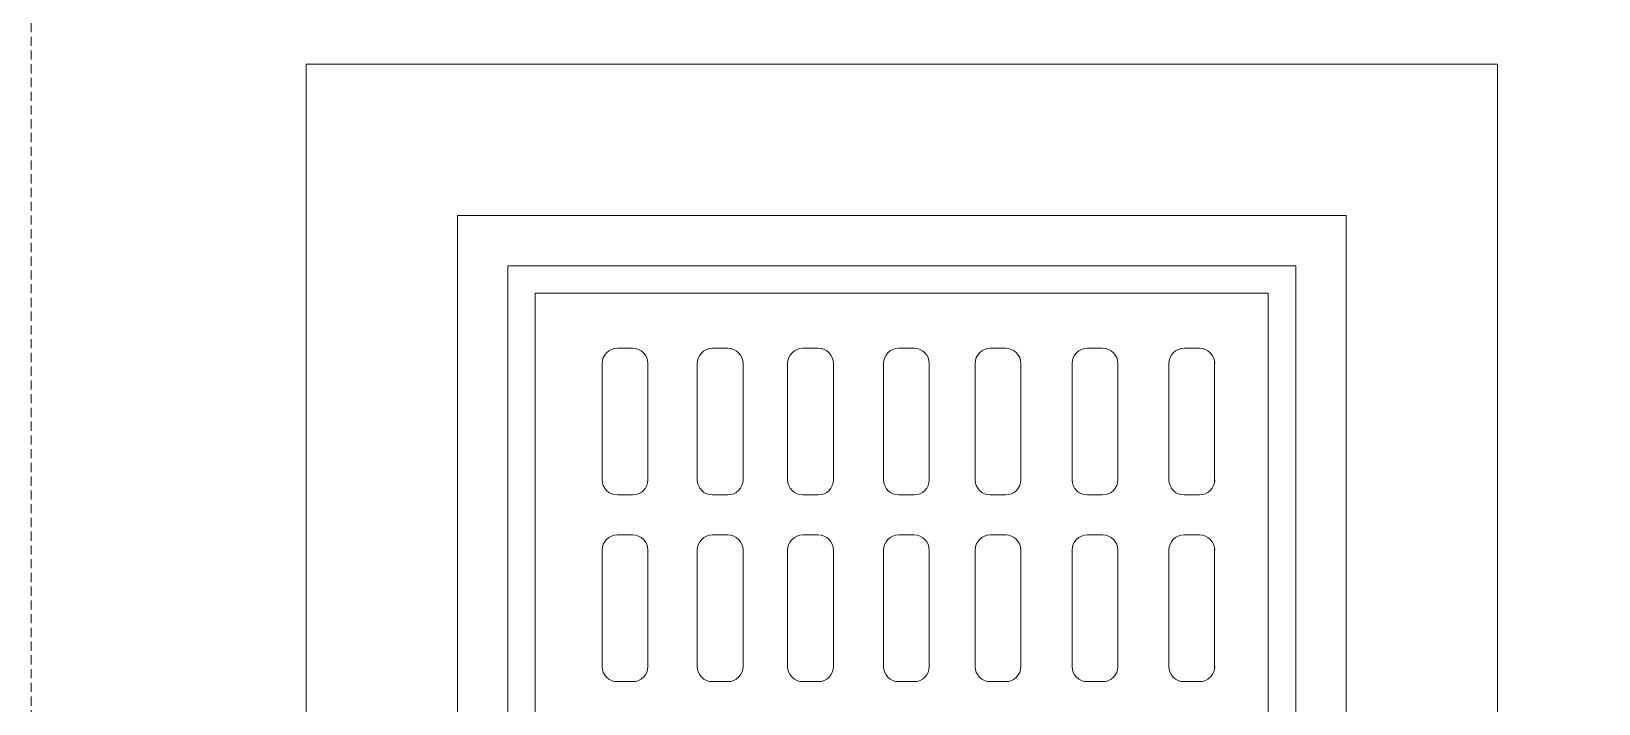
# Model space of a CAD drawing. Header units: inches. Extents: x 25480 to 951550, y -607927 to 1377809.
# Drawn here: x 499982 to 500837, y 352871 to 353238 of the extents above; entities that cross this region are included whole.
import ezdxf

# ---------------------------------------------------------------- set-up
doc = ezdxf.new("R2010")
doc.units = ezdxf.units.IN
doc.header["$MEASUREMENT"] = 0
doc.linetypes.add('HIDDEN', pattern=[0.375, 0.25, -0.125])
doc.linetypes.add('HIDDENX2', pattern=[0.75, 0.5, -0.25])
doc.layers.add('DIM', color=251, linetype='Continuous', lineweight=0)
doc.layers.add('M-X-BKGD', color=8, linetype='Continuous')

# ---------------------------------------------------------------- blocks, each defined once
blk = doc.blocks.new('123')
at = {"layer": 'DIM'}
for p, q in [((-775686.05, -1066054.21), (-775749.44, -1066054.21)), ((-775686.05, -1066054.21), (-775749.44, -1066054.21)), ((-775584.2, -1066054.21), (-775647.59, -1066054.21)), ((-775584.2, -1066054.21), (-775647.59, -1066054.21)), ((-775757.74, -1066062.52), (-775757.74, -1066070.91)), ((-775757.74, -1066062.52), (-775757.74, -1066070.91)), ((-775677.74, -1066070.91), (-775677.74, -1066062.52)), ((-775677.74, -1066070.91), (-775677.74, -1066062.52)), ((-775655.89, -1066062.52), (-775655.89, -1066070.91)), ((-775655.89, -1066062.52), (-775655.89, -1066070.91)), ((-775575.89, -1066070.91), (-775575.89, -1066062.52)), ((-775575.89, -1066070.91), (-775575.89, -1066062.52)), ((-775749.44, -1066079.21), (-775686.05, -1066079.21)), ((-775749.44, -1066079.21), (-775686.05, -1066079.21)), ((-775647.59, -1066079.21), (-775584.2, -1066079.21)), ((-775647.59, -1066079.21), (-775584.2, -1066079.21)), ((-775686.05, -1066106.1), (-775749.44, -1066106.1)), ((-775686.05, -1066106.1), (-775749.44, -1066106.1)), ((-775584.2, -1066106.1), (-775647.59, -1066106.1)), ((-775584.2, -1066106.1), (-775647.59, -1066106.1)), ((-775757.74, -1066114.41), (-775757.74, -1066122.8)), ((-775757.74, -1066114.41), (-775757.74, -1066122.8)), ((-775677.74, -1066122.8), (-775677.74, -1066114.41)), ((-775677.74, -1066122.8), (-775677.74, -1066114.41)), ((-775655.89, -1066114.41), (-775655.89, -1066122.8)), ((-775655.89, -1066114.41), (-775655.89, -1066122.8)), ((-775575.89, -1066122.8), (-775575.89, -1066114.41)), ((-775575.89, -1066122.8), (-775575.89, -1066114.41)), ((-775749.44, -1066131.1), (-775686.05, -1066131.1)), ((-775749.44, -1066131.1), (-775686.05, -1066131.1)), ((-775647.59, -1066131.1), (-775584.2, -1066131.1)), ((-775647.59, -1066131.1), (-775584.2, -1066131.1)), ((-775686.05, -1066155.46), (-775749.44, -1066155.46)), ((-775686.05, -1066155.46), (-775749.44, -1066155.46)), ((-775584.2, -1066155.46), (-775647.59, -1066155.46)), ((-775584.2, -1066155.46), (-775647.59, -1066155.46)), ((-775757.74, -1066163.77), (-775757.74, -1066172.15)), ((-775757.74, -1066163.77), (-775757.74, -1066172.15)), ((-775677.74, -1066172.15), (-775677.74, -1066163.77)), ((-775677.74, -1066172.15), (-775677.74, -1066163.77)), ((-775655.89, -1066163.77), (-775655.89, -1066172.15)), ((-775655.89, -1066163.77), (-775655.89, -1066172.15)), ((-775575.89, -1066172.15), (-775575.89, -1066163.77)), ((-775575.89, -1066172.15), (-775575.89, -1066163.77)), ((-775749.44, -1066180.46), (-775686.05, -1066180.46)), ((-775749.44, -1066180.46), (-775686.05, -1066180.46)), ((-775647.59, -1066180.46), (-775584.2, -1066180.46)), ((-775647.59, -1066180.46), (-775584.2, -1066180.46)), ((-775686.05, -1066207.75), (-775749.44, -1066207.75)), ((-775686.05, -1066207.75), (-775749.44, -1066207.75)), ((-775584.2, -1066207.75), (-775647.59, -1066207.75)), ((-775584.2, -1066207.75), (-775647.59, -1066207.75)), ((-775757.74, -1066216.05), (-775757.74, -1066224.44)), ((-775757.74, -1066216.05), (-775757.74, -1066224.44)), ((-775677.74, -1066224.44), (-775677.74, -1066216.05)), ((-775677.74, -1066224.44), (-775677.74, -1066216.05)), ((-775655.89, -1066216.05), (-775655.89, -1066224.44)), ((-775655.89, -1066216.05), (-775655.89, -1066224.44)), ((-775575.89, -1066224.44), (-775575.89, -1066216.05)), ((-775575.89, -1066224.44), (-775575.89, -1066216.05)), ((-775749.44, -1066232.75), (-775686.05, -1066232.75)), ((-775749.44, -1066232.75), (-775686.05, -1066232.75)), ((-775647.59, -1066232.75), (-775584.2, -1066232.75)), ((-775647.59, -1066232.75), (-775584.2, -1066232.75)), ((-775686.05, -1066257.75), (-775749.44, -1066257.75)), ((-775686.05, -1066257.75), (-775749.44, -1066257.75)), ((-775584.2, -1066257.75), (-775647.59, -1066257.75)), ((-775584.2, -1066257.75), (-775647.59, -1066257.75)), ((-775757.74, -1066266.05), (-775757.74, -1066274.44)), ((-775757.74, -1066266.05), (-775757.74, -1066274.44)), ((-775677.74, -1066274.44), (-775677.74, -1066266.05)), ((-775677.74, -1066274.44), (-775677.74, -1066266.05)), ((-775655.89, -1066266.05), (-775655.89, -1066274.44)), ((-775655.89, -1066266.05), (-775655.89, -1066274.44)), ((-775575.89, -1066274.44), (-775575.89, -1066266.05)), ((-775575.89, -1066274.44), (-775575.89, -1066266.05)), ((-775749.44, -1066282.75), (-775686.05, -1066282.75)), ((-775749.44, -1066282.75), (-775686.05, -1066282.75)), ((-775647.59, -1066282.75), (-775584.2, -1066282.75)), ((-775647.59, -1066282.75), (-775584.2, -1066282.75)), ((-775686.05, -1066310.64), (-775749.44, -1066310.64)), ((-775686.05, -1066310.64), (-775749.44, -1066310.64)), ((-775584.2, -1066310.64), (-775647.59, -1066310.64)), ((-775584.2, -1066310.64), (-775647.59, -1066310.64)), ((-775757.74, -1066318.95), (-775757.74, -1066327.34)), ((-775757.74, -1066318.95), (-775757.74, -1066327.34)), ((-775677.74, -1066327.34), (-775677.74, -1066318.95)), ((-775677.74, -1066327.34), (-775677.74, -1066318.95)), ((-775655.89, -1066318.95), (-775655.89, -1066327.34)), ((-775655.89, -1066318.95), (-775655.89, -1066327.34)), ((-775575.89, -1066327.34), (-775575.89, -1066318.95)), ((-775575.89, -1066327.34), (-775575.89, -1066318.95)), ((-775749.44, -1066335.64), (-775686.05, -1066335.64)), ((-775749.44, -1066335.64), (-775686.05, -1066335.64)), ((-775647.59, -1066335.64), (-775584.2, -1066335.64)), ((-775647.59, -1066335.64), (-775584.2, -1066335.64)), ((-775686.05, -1066363.46), (-775749.44, -1066363.46)), ((-775686.05, -1066363.46), (-775749.44, -1066363.46)), ((-775584.2, -1066363.46), (-775647.59, -1066363.46)), ((-775584.2, -1066363.46), (-775647.59, -1066363.46)), ((-775757.74, -1066371.76), (-775757.74, -1066380.15)), ((-775757.74, -1066371.76), (-775757.74, -1066380.15)), ((-775677.74, -1066380.15), (-775677.74, -1066371.76)), ((-775677.74, -1066380.15), (-775677.74, -1066371.76)), ((-775655.89, -1066371.76), (-775655.89, -1066380.15)), ((-775655.89, -1066371.76), (-775655.89, -1066380.15)), ((-775575.89, -1066380.15), (-775575.89, -1066371.76)), ((-775575.89, -1066380.15), (-775575.89, -1066371.76)), ((-775749.44, -1066388.46), (-775686.05, -1066388.46)), ((-775749.44, -1066388.46), (-775686.05, -1066388.46)), ((-775647.59, -1066388.46), (-775584.2, -1066388.46)), ((-775647.59, -1066388.46), (-775584.2, -1066388.46))]:
    blk.add_line(p, q, dxfattribs=at)
at = {"layer": 'DIM', "linetype": 'HIDDENX2', "lineweight": 0, "ltscale": 10}
blk.add_lwpolyline([(-775270.89, -1065742.74), (-776470.89, -1065742.74), (-776470.89, -1066692.74), (-775270.89, -1066692.74)], close=True, dxfattribs=at)
blk.add_lwpolyline([(-775270.89, -1065742.74), (-776470.89, -1065742.74), (-776470.89, -1066692.74), (-775270.89, -1066692.74)], close=True, dxfattribs=at)
at = {"layer": 'DIM', "linetype": 'HIDDEN', "lineweight": 0, "ltscale": 10}
blk.add_lwpolyline([(-775420.89, -1065892.74), (-776320.89, -1065892.74), (-776320.89, -1066542.74), (-775420.89, -1066542.74)], close=True, dxfattribs=at)
blk.add_lwpolyline([(-775420.89, -1065892.74), (-776320.89, -1065892.74), (-776320.89, -1066542.74), (-775420.89, -1066542.74)], close=True, dxfattribs=at)
at = {"layer": 'DIM', "lineweight": 0}
for points in [[(-775420.89, -1065892.74), (-776320.89, -1065892.74), (-776320.89, -1066542.74), (-775420.89, -1066542.74)], [(-775420.89, -1065892.74), (-776320.89, -1065892.74), (-776320.89, -1066542.74), (-775420.89, -1066542.74)], [(-775545.89, -1066017.74), (-776195.89, -1066017.74), (-776195.89, -1066417.74), (-775545.89, -1066417.74)], [(-775545.89, -1066017.74), (-776195.89, -1066017.74), (-776195.89, -1066417.74), (-775545.89, -1066417.74)]]:
    blk.add_lwpolyline(points, close=True, dxfattribs=at)
blk.add_lwpolyline([(-776238.39, -1066460.24), (-775503.39, -1066460.24), (-775503.39, -1065975.24), (-776238.39, -1065975.24)], dxfattribs=at)
blk.add_lwpolyline([(-776238.39, -1066460.24), (-775503.39, -1066460.24), (-775503.39, -1065975.24), (-776238.39, -1065975.24)], dxfattribs=at)
at = {"layer": 'DIM', "linetype": 'HIDDEN', "lineweight": 0, "ltscale": 10}
blk.add_lwpolyline([(-776210.89, -1066432.74), (-775530.89, -1066432.74), (-775530.89, -1066002.74), (-775958.22, -1066002.74)], dxfattribs=at)
blk.add_lwpolyline([(-776210.89, -1066432.74), (-775530.89, -1066432.74), (-775530.89, -1066002.74), (-775958.22, -1066002.74)], dxfattribs=at)
at = {"layer": 'DIM'}
for centre, start, end in [((-775749.44, -1066062.52), 90, 180), ((-775749.44, -1066062.52), 90, 180), ((-775686.05, -1066062.52), 0, 90), ((-775686.05, -1066062.52), 0, 90), ((-775647.59, -1066062.52), 90, 180), ((-775647.59, -1066062.52), 90, 180), ((-775584.2, -1066062.52), 0, 90), ((-775584.2, -1066062.52), 0, 90), ((-775749.44, -1066070.91), 180, 270), ((-775749.44, -1066070.91), 180, 270), ((-775686.05, -1066070.91), 270, 0), ((-775686.05, -1066070.91), 270, 0), ((-775647.59, -1066070.91), 180, 270), ((-775647.59, -1066070.91), 180, 270), ((-775584.2, -1066070.91), 270, 0), ((-775584.2, -1066070.91), 270, 0), ((-775749.44, -1066114.41), 90, 180), ((-775749.44, -1066114.41), 90, 180), ((-775686.05, -1066114.41), 0, 90), ((-775686.05, -1066114.41), 0, 90), ((-775647.59, -1066114.41), 90, 180), ((-775647.59, -1066114.41), 90, 180), ((-775584.2, -1066114.41), 0, 90), ((-775584.2, -1066114.41), 0, 90), ((-775749.44, -1066122.8), 180, 270), ((-775749.44, -1066122.8), 180, 270), ((-775686.05, -1066122.8), 270, 0), ((-775686.05, -1066122.8), 270, 0), ((-775647.59, -1066122.8), 180, 270), ((-775647.59, -1066122.8), 180, 270), ((-775584.2, -1066122.8), 270, 0), ((-775584.2, -1066122.8), 270, 0), ((-775749.44, -1066163.77), 90, 180), ((-775749.44, -1066163.77), 90, 180), ((-775686.05, -1066163.77), 0, 90), ((-775686.05, -1066163.77), 0, 90), ((-775647.59, -1066163.77), 90, 180), ((-775647.59, -1066163.77), 90, 180), ((-775584.2, -1066163.77), 0, 90), ((-775584.2, -1066163.77), 0, 90), ((-775749.44, -1066172.15), 180, 270), ((-775749.44, -1066172.15), 180, 270), ((-775686.05, -1066172.15), 270, 0), ((-775686.05, -1066172.15), 270, 0), ((-775647.59, -1066172.15), 180, 270), ((-775647.59, -1066172.15), 180, 270), ((-775584.2, -1066172.15), 270, 0), ((-775584.2, -1066172.15), 270, 0), ((-775749.44, -1066216.05), 90, 180), ((-775749.44, -1066216.05), 90, 180), ((-775686.05, -1066216.05), 0, 90), ((-775686.05, -1066216.05), 0, 90), ((-775647.59, -1066216.05), 90, 180), ((-775647.59, -1066216.05), 90, 180), ((-775584.2, -1066216.05), 0, 90), ((-775584.2, -1066216.05), 0, 90), ((-775749.44, -1066224.44), 180, 270), ((-775749.44, -1066224.44), 180, 270), ((-775686.05, -1066224.44), 270, 0), ((-775686.05, -1066224.44), 270, 0), ((-775647.59, -1066224.44), 180, 270), ((-775647.59, -1066224.44), 180, 270), ((-775584.2, -1066224.44), 270, 0), ((-775584.2, -1066224.44), 270, 0), ((-775749.44, -1066266.05), 90, 180), ((-775749.44, -1066266.05), 90, 180), ((-775686.05, -1066266.05), 0, 90), ((-775686.05, -1066266.05), 0, 90), ((-775647.59, -1066266.05), 90, 180), ((-775647.59, -1066266.05), 90, 180), ((-775584.2, -1066266.05), 0, 90), ((-775584.2, -1066266.05), 0, 90), ((-775749.44, -1066274.44), 180, 270), ((-775749.44, -1066274.44), 180, 270), ((-775686.05, -1066274.44), 270, 0), ((-775686.05, -1066274.44), 270, 0), ((-775647.59, -1066274.44), 180, 270), ((-775647.59, -1066274.44), 180, 270), ((-775584.2, -1066274.44), 270, 0), ((-775584.2, -1066274.44), 270, 0), ((-775749.44, -1066318.95), 90, 180), ((-775749.44, -1066318.95), 90, 180), ((-775686.05, -1066318.95), 0, 90), ((-775686.05, -1066318.95), 0, 90), ((-775647.59, -1066318.95), 90, 180), ((-775647.59, -1066318.95), 90, 180), ((-775584.2, -1066318.95), 0, 90), ((-775584.2, -1066318.95), 0, 90), ((-775749.44, -1066327.34), 180, 270), ((-775749.44, -1066327.34), 180, 270), ((-775686.05, -1066327.34), 270, 0), ((-775686.05, -1066327.34), 270, 0), ((-775647.59, -1066327.34), 180, 270), ((-775647.59, -1066327.34), 180, 270), ((-775584.2, -1066327.34), 270, 0), ((-775584.2, -1066327.34), 270, 0), ((-775749.44, -1066371.76), 90, 180), ((-775749.44, -1066371.76), 90, 180), ((-775686.05, -1066371.76), 0, 90), ((-775686.05, -1066371.76), 0, 90), ((-775647.59, -1066371.76), 90, 180), ((-775647.59, -1066371.76), 90, 180), ((-775584.2, -1066371.76), 0, 90), ((-775584.2, -1066371.76), 0, 90), ((-775749.44, -1066380.15), 180, 270), ((-775749.44, -1066380.15), 180, 270), ((-775686.05, -1066380.15), 270, 0), ((-775686.05, -1066380.15), 270, 0), ((-775647.59, -1066380.15), 180, 270), ((-775647.59, -1066380.15), 180, 270), ((-775584.2, -1066380.15), 270, 0), ((-775584.2, -1066380.15), 270, 0)]:
    blk.add_arc(centre, 8.31, start, end, dxfattribs=at)

msp = doc.modelspace()

# ---------------------------------------------------------------- linework, layer by layer
at = {"layer": 'M-X-BKGD', "color": 8, "lineweight": 0}
for p, q in [((500310.36, 353064.81), (500301.97, 353064.81)), ((500310.36, 353064.81), (500301.97, 353064.81)), ((500362.25, 353064.81), (500353.86, 353064.81)), ((500362.25, 353064.81), (500353.86, 353064.81)), ((500411.61, 353064.81), (500403.22, 353064.81)), ((500411.61, 353064.81), (500403.22, 353064.81)), ((500463.89, 353064.81), (500455.51, 353064.81)), ((500463.89, 353064.81), (500455.51, 353064.81)), ((500513.89, 353064.81), (500505.51, 353064.81)), ((500513.89, 353064.81), (500505.51, 353064.81)), ((500566.79, 353064.81), (500558.4, 353064.81)), ((500566.79, 353064.81), (500558.4, 353064.81)), ((500619.61, 353064.81), (500611.22, 353064.81)), ((500619.61, 353064.81), (500611.22, 353064.81)), ((500293.67, 353056.5), (500293.67, 352993.11)), ((500293.67, 353056.5), (500293.67, 352993.11)), ((500318.67, 352993.11), (500318.67, 353056.5)), ((500318.67, 352993.11), (500318.67, 353056.5)), ((500345.56, 353056.5), (500345.56, 352993.11)), ((500345.56, 353056.5), (500345.56, 352993.11)), ((500370.56, 352993.11), (500370.56, 353056.5)), ((500370.56, 352993.11), (500370.56, 353056.5)), ((500394.91, 353056.5), (500394.91, 352993.11)), ((500394.91, 353056.5), (500394.91, 352993.11)), ((500419.91, 352993.11), (500419.91, 353056.5)), ((500419.91, 352993.11), (500419.91, 353056.5)), ((500447.2, 353056.5), (500447.2, 352993.11)), ((500447.2, 353056.5), (500447.2, 352993.11)), ((500472.2, 352993.11), (500472.2, 353056.5)), ((500472.2, 352993.11), (500472.2, 353056.5)), ((500497.2, 353056.5), (500497.2, 352993.11)), ((500497.2, 353056.5), (500497.2, 352993.11)), ((500522.2, 352993.11), (500522.2, 353056.5)), ((500522.2, 352993.11), (500522.2, 353056.5)), ((500550.1, 353056.5), (500550.1, 352993.11)), ((500550.1, 353056.5), (500550.1, 352993.11)), ((500575.1, 352993.11), (500575.1, 353056.5)), ((500575.1, 352993.11), (500575.1, 353056.5)), ((500602.91, 353056.5), (500602.91, 352993.11)), ((500602.91, 353056.5), (500602.91, 352993.11)), ((500627.91, 352993.11), (500627.91, 353056.5)), ((500627.91, 352993.11), (500627.91, 353056.5)), ((500301.97, 352984.81), (500310.36, 352984.81)), ((500301.97, 352984.81), (500310.36, 352984.81)), ((500353.86, 352984.81), (500362.25, 352984.81)), ((500353.86, 352984.81), (500362.25, 352984.81)), ((500403.22, 352984.81), (500411.61, 352984.81)), ((500403.22, 352984.81), (500411.61, 352984.81)), ((500455.51, 352984.81), (500463.89, 352984.81)), ((500455.51, 352984.81), (500463.89, 352984.81)), ((500505.51, 352984.81), (500513.89, 352984.81)), ((500505.51, 352984.81), (500513.89, 352984.81)), ((500558.4, 352984.81), (500566.79, 352984.81)), ((500558.4, 352984.81), (500566.79, 352984.81)), ((500611.22, 352984.81), (500619.61, 352984.81)), ((500611.22, 352984.81), (500619.61, 352984.81)), ((500310.36, 352962.96), (500301.97, 352962.96)), ((500310.36, 352962.96), (500301.97, 352962.96)), ((500362.25, 352962.96), (500353.86, 352962.96)), ((500362.25, 352962.96), (500353.86, 352962.96)), ((500411.61, 352962.96), (500403.22, 352962.96)), ((500411.61, 352962.96), (500403.22, 352962.96)), ((500463.89, 352962.96), (500455.51, 352962.96)), ((500463.89, 352962.96), (500455.51, 352962.96)), ((500513.89, 352962.96), (500505.51, 352962.96)), ((500513.89, 352962.96), (500505.51, 352962.96)), ((500566.79, 352962.96), (500558.4, 352962.96)), ((500566.79, 352962.96), (500558.4, 352962.96)), ((500619.61, 352962.96), (500611.22, 352962.96)), ((500619.61, 352962.96), (500611.22, 352962.96)), ((500293.67, 352954.65), (500293.67, 352891.26)), ((500293.67, 352954.65), (500293.67, 352891.26)), ((500318.67, 352891.26), (500318.67, 352954.65)), ((500318.67, 352891.26), (500318.67, 352954.65)), ((500345.56, 352954.65), (500345.56, 352891.26)), ((500345.56, 352954.65), (500345.56, 352891.26)), ((500370.56, 352891.26), (500370.56, 352954.65)), ((500370.56, 352891.26), (500370.56, 352954.65)), ((500394.91, 352954.65), (500394.91, 352891.26)), ((500394.91, 352954.65), (500394.91, 352891.26)), ((500419.91, 352891.26), (500419.91, 352954.65)), ((500419.91, 352891.26), (500419.91, 352954.65)), ((500447.2, 352954.65), (500447.2, 352891.26)), ((500447.2, 352954.65), (500447.2, 352891.26)), ((500472.2, 352891.26), (500472.2, 352954.65)), ((500472.2, 352891.26), (500472.2, 352954.65)), ((500497.2, 352954.65), (500497.2, 352891.26)), ((500497.2, 352954.65), (500497.2, 352891.26)), ((500522.2, 352891.26), (500522.2, 352954.65)), ((500522.2, 352891.26), (500522.2, 352954.65)), ((500550.1, 352954.65), (500550.1, 352891.26)), ((500550.1, 352954.65), (500550.1, 352891.26)), ((500575.1, 352891.26), (500575.1, 352954.65)), ((500575.1, 352891.26), (500575.1, 352954.65)), ((500602.91, 352954.65), (500602.91, 352891.26)), ((500602.91, 352954.65), (500602.91, 352891.26)), ((500627.91, 352891.26), (500627.91, 352954.65)), ((500627.91, 352891.26), (500627.91, 352954.65)), ((500301.97, 352882.96), (500310.36, 352882.96)), ((500301.97, 352882.96), (500310.36, 352882.96)), ((500353.86, 352882.96), (500362.25, 352882.96)), ((500353.86, 352882.96), (500362.25, 352882.96)), ((500403.22, 352882.96), (500411.61, 352882.96)), ((500403.22, 352882.96), (500411.61, 352882.96)), ((500455.51, 352882.96), (500463.89, 352882.96)), ((500455.51, 352882.96), (500463.89, 352882.96)), ((500505.51, 352882.96), (500513.89, 352882.96)), ((500505.51, 352882.96), (500513.89, 352882.96)), ((500558.4, 352882.96), (500566.79, 352882.96)), ((500558.4, 352882.96), (500566.79, 352882.96)), ((500611.22, 352882.96), (500619.61, 352882.96)), ((500611.22, 352882.96), (500619.61, 352882.96))]:
    msp.add_line(p, q, dxfattribs=at)
at = {"layer": 'M-X-BKGD', "color": 8, "linetype": 'Continuous', "lineweight": 0, "ltscale": 10}
msp.add_lwpolyline([(500132.2, 353219.81), (500132.2, 352319.81), (500782.2, 352319.81), (500782.2, 353219.81)], close=True, dxfattribs=at)
at = {"layer": 'M-X-BKGD', "color": 8, "lineweight": 0}
for points in [[(500699.7, 352402.31), (500699.7, 353137.31), (500214.7, 353137.31), (500214.7, 352402.31)], [(500699.7, 352402.31), (500699.7, 353137.31), (500214.7, 353137.31), (500214.7, 352402.31)], [(500672.2, 352429.81), (500672.2, 353109.81), (500242.2, 353109.81), (500242.2, 352682.48)], [(500672.2, 352429.81), (500672.2, 353109.81), (500242.2, 353109.81), (500242.2, 352682.48)]]:
    msp.add_lwpolyline(points, dxfattribs=at)
msp.add_lwpolyline([(500257.2, 353094.81), (500257.2, 352444.81), (500657.2, 352444.81), (500657.2, 353094.81)], close=True, dxfattribs=at)
msp.add_lwpolyline([(500257.2, 353094.81), (500257.2, 352444.81), (500657.2, 352444.81), (500657.2, 353094.81)], close=True, dxfattribs=at)
for centre, start, end in [((500301.97, 353056.5), 90, 180), ((500301.97, 353056.5), 90, 180), ((500310.36, 353056.5), 0, 90), ((500310.36, 353056.5), 0, 90), ((500353.86, 353056.5), 90, 180), ((500353.86, 353056.5), 90, 180), ((500362.25, 353056.5), 0, 90), ((500362.25, 353056.5), 0, 90), ((500403.22, 353056.5), 90, 180), ((500403.22, 353056.5), 90, 180), ((500411.61, 353056.5), 0, 90), ((500411.61, 353056.5), 0, 90), ((500455.51, 353056.5), 90, 180), ((500455.51, 353056.5), 90, 180), ((500463.89, 353056.5), 0, 90), ((500463.89, 353056.5), 0, 90), ((500505.51, 353056.5), 90, 180), ((500505.51, 353056.5), 90, 180), ((500513.89, 353056.5), 0, 90), ((500513.89, 353056.5), 0, 90), ((500558.4, 353056.5), 90, 180), ((500558.4, 353056.5), 90, 180), ((500566.79, 353056.5), 0, 90), ((500566.79, 353056.5), 0, 90), ((500611.22, 353056.5), 90, 180), ((500611.22, 353056.5), 90, 180), ((500619.61, 353056.5), 0, 90), ((500619.61, 353056.5), 0, 90), ((500301.97, 352993.11), 180, 270), ((500301.97, 352993.11), 180, 270), ((500310.36, 352993.11), 270, 0), ((500310.36, 352993.11), 270, 0), ((500353.86, 352993.11), 180, 270), ((500353.86, 352993.11), 180, 270), ((500362.25, 352993.11), 270, 0), ((500362.25, 352993.11), 270, 0), ((500403.22, 352993.11), 180, 270), ((500403.22, 352993.11), 180, 270), ((500411.61, 352993.11), 270, 0), ((500411.61, 352993.11), 270, 0), ((500455.51, 352993.11), 180, 270), ((500455.51, 352993.11), 180, 270), ((500463.89, 352993.11), 270, 0), ((500463.89, 352993.11), 270, 0), ((500505.51, 352993.11), 180, 270), ((500505.51, 352993.11), 180, 270), ((500513.89, 352993.11), 270, 0), ((500513.89, 352993.11), 270, 0), ((500558.4, 352993.11), 180, 270), ((500558.4, 352993.11), 180, 270), ((500566.79, 352993.11), 270, 0), ((500566.79, 352993.11), 270, 0), ((500611.22, 352993.11), 180, 270), ((500611.22, 352993.11), 180, 270), ((500619.61, 352993.11), 270, 0), ((500619.61, 352993.11), 270, 0), ((500301.97, 352954.65), 90, 180), ((500301.97, 352954.65), 90, 180), ((500310.36, 352954.65), 0, 90), ((500310.36, 352954.65), 0, 90), ((500353.86, 352954.65), 90, 180), ((500353.86, 352954.65), 90, 180), ((500362.25, 352954.65), 0, 90), ((500362.25, 352954.65), 0, 90), ((500403.22, 352954.65), 90, 180), ((500403.22, 352954.65), 90, 180), ((500411.61, 352954.65), 0, 90), ((500411.61, 352954.65), 0, 90), ((500455.51, 352954.65), 90, 180), ((500455.51, 352954.65), 90, 180), ((500463.89, 352954.65), 0, 90), ((500463.89, 352954.65), 0, 90), ((500505.51, 352954.65), 90, 180), ((500505.51, 352954.65), 90, 180), ((500513.89, 352954.65), 0, 90), ((500513.89, 352954.65), 0, 90), ((500558.4, 352954.65), 90, 180), ((500558.4, 352954.65), 90, 180), ((500566.79, 352954.65), 0, 90), ((500566.79, 352954.65), 0, 90), ((500611.22, 352954.65), 90, 180), ((500611.22, 352954.65), 90, 180), ((500619.61, 352954.65), 0, 90), ((500619.61, 352954.65), 0, 90), ((500301.97, 352891.26), 180, 270), ((500301.97, 352891.26), 180, 270), ((500310.36, 352891.26), 270, 0), ((500310.36, 352891.26), 270, 0), ((500353.86, 352891.26), 180, 270), ((500353.86, 352891.26), 180, 270), ((500362.25, 352891.26), 270, 0), ((500362.25, 352891.26), 270, 0), ((500403.22, 352891.26), 180, 270), ((500403.22, 352891.26), 180, 270), ((500411.61, 352891.26), 270, 0), ((500411.61, 352891.26), 270, 0), ((500455.51, 352891.26), 180, 270), ((500455.51, 352891.26), 180, 270), ((500463.89, 352891.26), 270, 0), ((500463.89, 352891.26), 270, 0), ((500505.51, 352891.26), 180, 270), ((500505.51, 352891.26), 180, 270), ((500513.89, 352891.26), 270, 0), ((500513.89, 352891.26), 270, 0), ((500558.4, 352891.26), 180, 270), ((500558.4, 352891.26), 180, 270), ((500566.79, 352891.26), 270, 0), ((500566.79, 352891.26), 270, 0), ((500611.22, 352891.26), 180, 270), ((500611.22, 352891.26), 180, 270), ((500619.61, 352891.26), 270, 0), ((500619.61, 352891.26), 270, 0)]:
    msp.add_arc(centre, 8.31, start, end, dxfattribs=at)

# ---------------------------------------------------------------- block references
at = {"layer": 'M-X-BKGD', "color": 8, "rotation": 90}
msp.add_blockref('123', (-565760.55, 1128640.7), dxfattribs=at)

doc.saveas('drawing.dxf')
